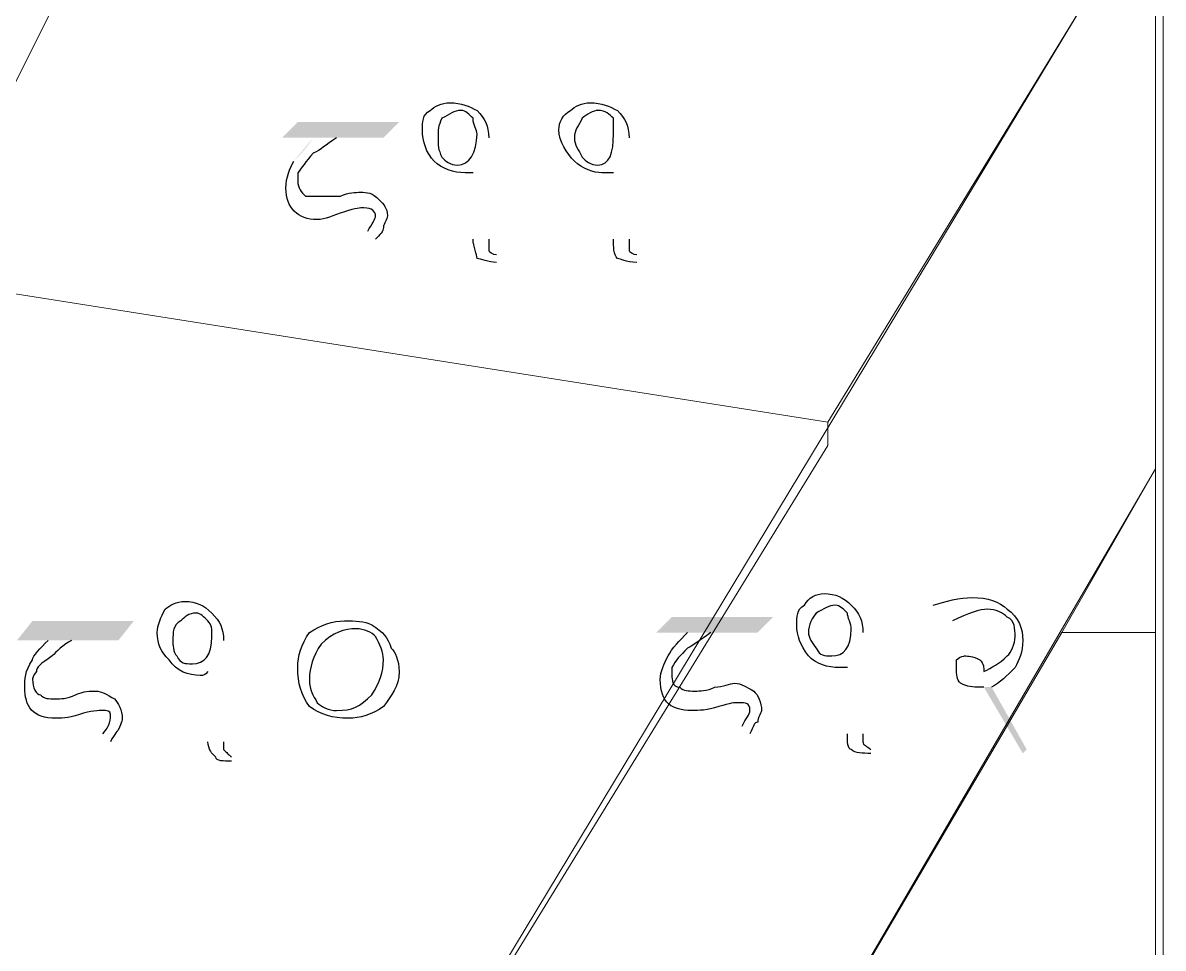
# Model space of a CAD drawing. Header units: metres. Extents: x 345912 to 349030, y 3061206 to 3061792.
# Drawn here: x 346124.76 to 346139.62, y 3061328.96 to 3061341.02 of the extents above; entities that cross this region are included whole.
import ezdxf

# ---------------------------------------------------------------- set-up
doc = ezdxf.new("R2010")
doc.units = ezdxf.units.M
doc.header["$MEASUREMENT"] = 0
doc.layers.add('PDF5_Geometry', color=7, linetype='Continuous')
doc.layers.add('PDF5_Solid Fills', color=7, linetype='Continuous')

msp = doc.modelspace()

# ---------------------------------------------------------------- hatches: boundary and pattern name
at = {"layer": 'PDF5_Solid Fills', "transparency": 33554559}
h = msp.add_hatch(color=256, dxfattribs=at)
h.paths.add_polyline_path([(346128.54734, 3061339.52365), (346128.14094, 3061339.52365), (346128.34414, 3061339.72685), (346129.66494, 3061339.72685), (346129.46174, 3061339.52365), (346128.85214, 3061339.52365)], flags=0)
h.paths.add_polyline_path([(346129.36014, 3061338.20285), (346129.25854, 3061338.30445)], flags=0)
h.paths.add_polyline_path([(346128.29334, 3061339.21885, 0.05142114), (346128.54734, 3061339.52365)], flags=0)
h.paths.add_polyline_path([(346130.83334, 3061339.52365), (346130.83334, 3061338.20285)], flags=0)
h.paths.add_polyline_path([(346130.93494, 3061337.99965), (346130.93494, 3061337.89805)], flags=0)
h.paths.add_polyline_path([(346132.66214, 3061339.52365), (346132.66214, 3061338.20285)], flags=0)
h.paths.add_polyline_path([(346132.76374, 3061337.99965), (346132.76374, 3061337.89805)], flags=0)
h = msp.add_hatch(color=256, dxfattribs=at)
h.paths.add_polyline_path([(346133.42414, 3061333.07205), (346133.01774, 3061333.07205), (346133.22094, 3061333.27525), (346134.54174, 3061333.27525), (346134.33854, 3061333.07205), (346133.72894, 3061333.07205)], flags=0)
h.paths.add_polyline_path([(346134.23694, 3061331.75125), (346134.13534, 3061331.85285)], flags=0)
h.paths.add_polyline_path([(346135.71014, 3061333.07205), (346135.71014, 3061331.75125)], flags=0)
h.paths.add_polyline_path([(346135.81174, 3061331.54805), (346135.81174, 3061331.49725)], flags=0)
h.paths.add_polyline_path([(346136.87854, 3061333.22445), (346136.62454, 3061333.42765)], flags=0)
h.paths.add_polyline_path([(346137.38654, 3061332.36085), (346137.84374, 3061331.54805), (346137.79294, 3061331.49725), (346137.28494, 3061332.36085)], flags=0)
h = msp.add_hatch(color=256, dxfattribs=at)
h.paths.add_polyline_path([(346125.09294, 3061332.97044), (346124.68654, 3061332.97044), (346124.88974, 3061333.22444), (346126.21054, 3061333.22444), (346126.00734, 3061332.97044), (346125.39774, 3061332.97044)], flags=0)
h.paths.add_polyline_path([(346125.90574, 3061331.64964), (346125.80414, 3061331.75124)], flags=0)
h.paths.add_polyline_path([(346127.37894, 3061332.97044), (346127.37894, 3061331.64964)], flags=0)
h.paths.add_polyline_path([(346127.48054, 3061331.44644), (346127.48054, 3061331.39564)], flags=0)

# ---------------------------------------------------------------- linework, layer by layer
at = {"layer": 'PDF5_Geometry', "lineweight": 13}
msp.add_lwpolyline([(345911.78374, 3061494.92084), (346139.62175, 3061494.92084), (346139.62175, 3061271.09604), (345911.78374, 3061271.09604)], close=True, dxfattribs=at)
at = {"layer": 'PDF5_Geometry', "lineweight": 9}
for points in [[(346127.63294, 3061347.70243), (346126.41373, 3061343.74004), (346124.58493, 3061340.08243), (346123.67053, 3061337.64403), (346114.52653, 3061339.47284), (346114.52653, 3061346.48324), (346115.13613, 3061349.22645), (346120.62254, 3061349.83604)], [(346127.63294, 3061347.70243), (346126.41373, 3061343.74004), (346124.58493, 3061340.08243), (346123.67053, 3061337.64403), (346114.52653, 3061339.47284), (346114.52653, 3061346.48324), (346115.13613, 3061349.22645), (346120.62254, 3061349.83604)], [(346123.67053, 3061337.64403), (346124.58493, 3061340.08243), (346126.41373, 3061343.74004), (346138.60574, 3061341.30164), (346135.25294, 3061335.81523)], [(346123.67053, 3061337.64403), (346124.58493, 3061340.08243), (346126.41373, 3061343.74004), (346138.60574, 3061341.30164), (346135.25294, 3061335.81523)], [(346139.52014, 3061335.20564), (346133.11933, 3061324.23284), (346130.68094, 3061320.57523), (346129.76653, 3061317.83205), (346125.80414, 3061318.44164), (346127.02333, 3061322.09925), (346138.60574, 3061341.30164), (346139.52014, 3061341.30164)], [(346139.52014, 3061335.20564), (346133.11933, 3061324.23284), (346130.68094, 3061320.57523), (346129.76653, 3061317.83205), (346125.80414, 3061318.44164), (346127.02333, 3061322.09925), (346138.60574, 3061341.30164), (346139.52014, 3061341.30164)], [(346117.57455, 3061323.31844), (346119.40333, 3061328.19523), (346119.70814, 3061329.10963), (346123.67053, 3061337.64403), (346135.25294, 3061335.81523), (346135.25294, 3061335.51044), (346127.02333, 3061322.09925)], [(346117.57455, 3061323.31844), (346119.40333, 3061328.19523), (346119.70814, 3061329.10963), (346123.67053, 3061337.64403), (346135.25294, 3061335.81523), (346135.25294, 3061335.51044), (346127.02333, 3061322.09925)], [(346139.52014, 3061333.07205), (346138.30094, 3061333.07205), (346139.52014, 3061335.20564)], [(346139.52014, 3061333.07205), (346138.30094, 3061333.07205), (346139.52014, 3061335.20564)], [(346139.52014, 3061322.40403), (346133.11933, 3061324.23284), (346138.30094, 3061333.07205), (346139.52014, 3061333.07205)], [(346139.52014, 3061322.40403), (346133.11933, 3061324.23284), (346138.30094, 3061333.07205), (346139.52014, 3061333.07205)]]:
    msp.add_lwpolyline(points, close=True, dxfattribs=at)
at = {"layer": 'PDF5_Geometry', "lineweight": 25}
for points in [[(346129.96974, 3061339.62525), (346129.96974, 3061339.72685), (346129.96974, 3061339.82845), (346130.07134, 3061339.87925)], [(346130.07134, 3061339.87925), (346130.12214, 3061339.93005), (346130.22374, 3061339.98085), (346130.32534, 3061339.98085)], [(346130.47774, 3061339.87925), (346130.37614, 3061339.87925), (346130.32534, 3061339.82845), (346130.22374, 3061339.77765)], [(346130.32534, 3061339.98085), (346130.47774, 3061339.98085), (346130.57934, 3061339.93005), (346130.68094, 3061339.87925)], [(346130.63014, 3061339.77765), (346130.57934, 3061339.82845), (346130.52854, 3061339.87925), (346130.47774, 3061339.87925)], [(346130.68094, 3061339.87925), (346130.78254, 3061339.77765), (346130.83334, 3061339.67605), (346130.83334, 3061339.52365)], [(346131.74774, 3061339.62525), (346131.74774, 3061339.72685), (346131.79854, 3061339.82845), (346131.90014, 3061339.87925)], [(346131.90014, 3061339.87925), (346131.95094, 3061339.93005), (346132.05254, 3061339.98085), (346132.15414, 3061339.98085)], [(346132.25574, 3061339.87925), (346132.20494, 3061339.87925), (346132.10334, 3061339.82845), (346132.05254, 3061339.77765)], [(346132.15414, 3061339.98085), (346132.30654, 3061339.98085), (346132.40814, 3061339.93005), (346132.50974, 3061339.87925)], [(346132.45894, 3061339.77765), (346132.40814, 3061339.82845), (346132.35734, 3061339.87925), (346132.25574, 3061339.87925)], [(346132.50974, 3061339.87925), (346132.61134, 3061339.77765), (346132.66214, 3061339.67605), (346132.66214, 3061339.52365)], [(346130.22374, 3061339.77765), (346130.17294, 3061339.67605), (346130.17294, 3061339.62525), (346130.17294, 3061339.52365)], [(346130.68094, 3061339.57445), (346130.68094, 3061339.62525), (346130.63014, 3061339.67605), (346130.63014, 3061339.77765)], [(346132.05254, 3061339.77765), (346132.00174, 3061339.67605), (346131.95094, 3061339.62525), (346131.95094, 3061339.52365)], [(346132.45894, 3061339.57445), (346132.45894, 3061339.62525), (346132.45894, 3061339.67605), (346132.45894, 3061339.77765)], [(346130.12214, 3061339.21885), (346130.02054, 3061339.32045), (346129.96974, 3061339.47285), (346129.96974, 3061339.62525)], [(346131.95094, 3061339.21885), (346131.84934, 3061339.32045), (346131.74774, 3061339.47285), (346131.74774, 3061339.62525)], [(346128.85214, 3061339.52365), (346128.69974, 3061339.42205), (346128.64894, 3061339.37125), (346128.54734, 3061339.32045)], [(346130.17294, 3061339.52365), (346130.17294, 3061339.42205), (346130.17294, 3061339.37125), (346130.22374, 3061339.26965)], [(346130.42694, 3061339.16805), (346130.57934, 3061339.16805), (346130.68094, 3061339.32045), (346130.68094, 3061339.57445)], [(346131.95094, 3061339.52365), (346131.95094, 3061339.42205), (346132.00174, 3061339.37125), (346132.05254, 3061339.26965)], [(346132.25574, 3061339.16805), (346132.40814, 3061339.16805), (346132.45894, 3061339.32045), (346132.45894, 3061339.57445)], [(346128.54734, 3061339.32045), (346128.44574, 3061339.21885), (346128.39494, 3061339.11725), (346128.34414, 3061339.06645)], [(346128.19174, 3061338.86325), (346128.19174, 3061339.01565), (346128.24254, 3061339.11725), (346128.29334, 3061339.21885)], [(346130.52854, 3061339.06645), (346130.37614, 3061339.06645), (346130.22374, 3061339.11725), (346130.12214, 3061339.21885)], [(346130.22374, 3061339.26965), (346130.27454, 3061339.21885), (346130.32534, 3061339.16805), (346130.42694, 3061339.16805)], [(346132.30654, 3061339.06645), (346132.20494, 3061339.06645), (346132.05254, 3061339.11725), (346131.95094, 3061339.21885)], [(346132.05254, 3061339.26965), (346132.10334, 3061339.21885), (346132.15414, 3061339.16805), (346132.25574, 3061339.16805)], [(346128.34414, 3061339.06645), (346128.34414, 3061339.06645), (346128.34414, 3061339.01565), (346128.34414, 3061338.96485)], [(346130.63014, 3061339.06645), (346130.57934, 3061339.06645), (346130.52854, 3061339.06645), (346130.52854, 3061339.06645)], [(346132.45894, 3061339.06645), (346132.40814, 3061339.06645), (346132.35734, 3061339.06645), (346132.30654, 3061339.06645)], [(346128.59814, 3061338.45685), (346128.34414, 3061338.45685), (346128.19174, 3061338.60925), (346128.19174, 3061338.86325)], [(346128.34414, 3061338.96485), (346128.34414, 3061338.86325), (346128.39494, 3061338.81245), (346128.44574, 3061338.76165)], [(346128.44574, 3061338.76165), (346128.49654, 3061338.76165), (346128.54734, 3061338.76165), (346128.64894, 3061338.76165)], [(346128.64894, 3061338.76165), (346128.69974, 3061338.76165), (346128.80134, 3061338.76165), (346128.90294, 3061338.76165)], [(346128.90294, 3061338.76165), (346129.00454, 3061338.81245), (346129.10614, 3061338.81245), (346129.15694, 3061338.81245)], [(346129.15694, 3061338.81245), (346129.25854, 3061338.81245), (346129.30934, 3061338.81245), (346129.41094, 3061338.71085)], [(346129.41094, 3061338.71085), (346129.46174, 3061338.66005), (346129.51254, 3061338.60925), (346129.51254, 3061338.50765)], [(346128.95374, 3061338.55845), (346128.80134, 3061338.50765), (346128.69974, 3061338.45685), (346128.59814, 3061338.45685)], [(346129.20774, 3061338.60925), (346129.15694, 3061338.60925), (346129.10614, 3061338.60925), (346128.95374, 3061338.55845)], [(346129.36014, 3061338.50765), (346129.36014, 3061338.55845), (346129.30934, 3061338.60925), (346129.20774, 3061338.60925)], [(346129.25854, 3061338.30445), (346129.30934, 3061338.40605), (346129.36014, 3061338.45685), (346129.36014, 3061338.50765)], [(346129.51254, 3061338.50765), (346129.51254, 3061338.45685), (346129.46174, 3061338.40605), (346129.46174, 3061338.35525)], [(346129.46174, 3061338.35525), (346129.46174, 3061338.30445), (346129.41094, 3061338.25365), (346129.36014, 3061338.20285)], [(346130.68094, 3061337.94885), (346130.68094, 3061337.99965), (346130.63014, 3061338.10125), (346130.63014, 3061338.20285)], [(346130.83334, 3061338.20285), (346130.83334, 3061338.15205), (346130.83334, 3061338.10125), (346130.83334, 3061338.05045)], [(346132.50974, 3061337.94885), (346132.45894, 3061337.99965), (346132.45894, 3061338.10125), (346132.45894, 3061338.20285)], [(346132.66214, 3061338.20285), (346132.66214, 3061338.15205), (346132.66214, 3061338.10125), (346132.66214, 3061338.05045)], [(346130.93494, 3061337.89805), (346130.83334, 3061337.89805), (346130.73174, 3061337.94885), (346130.68094, 3061337.94885)], [(346130.83334, 3061338.05045), (346130.83334, 3061338.05045), (346130.88414, 3061337.99965), (346130.93494, 3061337.99965)], [(346132.76374, 3061337.89805), (346132.61134, 3061337.89805), (346132.56054, 3061337.94885), (346132.50974, 3061337.94885)], [(346132.66214, 3061338.05045), (346132.66214, 3061338.05045), (346132.71294, 3061337.99965), (346132.76374, 3061337.99965)], [(346134.94814, 3061333.42765), (346134.99894, 3061333.52925), (346135.10054, 3061333.58005), (346135.20214, 3061333.58005)], [(346135.20214, 3061333.58005), (346135.35454, 3061333.58005), (346135.45614, 3061333.52925), (346135.55774, 3061333.42765)], [(346136.62454, 3061333.42765), (346136.77694, 3061333.47845), (346136.98014, 3061333.52925), (346137.13254, 3061333.52925)], [(346137.13254, 3061333.52925), (346137.33574, 3061333.52925), (346137.48814, 3061333.47845), (346137.58974, 3061333.37685)], [(346126.51534, 3061333.07204), (346126.51534, 3061333.17364), (346126.56614, 3061333.27524), (346126.61694, 3061333.37684)], [(346126.61694, 3061333.37684), (346126.66774, 3061333.42764), (346126.76934, 3061333.47844), (346126.87094, 3061333.47844)], [(346126.87094, 3061333.47844), (346127.02334, 3061333.47844), (346127.12494, 3061333.42764), (346127.22654, 3061333.32604)], [(346134.84654, 3061333.17365), (346134.84654, 3061333.27525), (346134.84654, 3061333.37685), (346134.94814, 3061333.42765)], [(346135.35454, 3061333.42765), (346135.25294, 3061333.42765), (346135.20214, 3061333.37685), (346135.10054, 3061333.32605)], [(346135.50694, 3061333.32605), (346135.45614, 3061333.37685), (346135.40534, 3061333.42765), (346135.35454, 3061333.42765)], [(346135.55774, 3061333.42765), (346135.65934, 3061333.32605), (346135.71014, 3061333.22445), (346135.71014, 3061333.07205)], [(346137.33574, 3061333.37685), (346137.23414, 3061333.37685), (346137.08174, 3061333.32605), (346136.87854, 3061333.22445)], [(346137.58974, 3061333.27525), (346137.53894, 3061333.32605), (346137.43734, 3061333.37685), (346137.33574, 3061333.37685)], [(346137.58974, 3061333.37685), (346137.74214, 3061333.27525), (346137.79294, 3061333.12285), (346137.79294, 3061332.97045)], [(346126.82014, 3061333.22444), (346126.71854, 3061333.17364), (346126.71854, 3061333.07204), (346126.71854, 3061332.97044)], [(346127.02334, 3061333.32604), (346126.92174, 3061333.32604), (346126.87094, 3061333.27524), (346126.82014, 3061333.22444)], [(346127.17574, 3061333.22444), (346127.12494, 3061333.27524), (346127.07414, 3061333.32604), (346127.02334, 3061333.32604)], [(346127.22654, 3061333.02124), (346127.22654, 3061333.12284), (346127.22654, 3061333.17364), (346127.17574, 3061333.22444)], [(346127.22654, 3061333.32604), (346127.32814, 3061333.22444), (346127.37894, 3061333.12284), (346127.37894, 3061332.97044)], [(346128.49654, 3061333.07204), (346128.64894, 3061333.17364), (346128.80134, 3061333.22444), (346128.95374, 3061333.22444)], [(346128.95374, 3061333.22444), (346129.10614, 3061333.22444), (346129.20774, 3061333.22444), (346129.30934, 3061333.17364)], [(346135.10054, 3061333.32605), (346135.04974, 3061333.27525), (346134.99894, 3061333.17365), (346134.99894, 3061333.07205)], [(346135.55774, 3061333.12285), (346135.55774, 3061333.17365), (346135.50694, 3061333.27525), (346135.50694, 3061333.32605)], [(346137.69134, 3061333.02125), (346137.69134, 3061333.12285), (346137.69134, 3061333.22445), (346137.58974, 3061333.27525)], [(346126.66774, 3061332.71644), (346126.56614, 3061332.81804), (346126.51534, 3061332.91964), (346126.51534, 3061333.07204)], [(346128.34414, 3061332.61484), (346128.34414, 3061332.76724), (346128.39494, 3061332.91964), (346128.49654, 3061333.07204)], [(346129.10614, 3061333.12284), (346128.95374, 3061333.12284), (346128.80134, 3061333.07204), (346128.64894, 3061332.91964)], [(346129.36014, 3061333.02124), (346129.30934, 3061333.07204), (346129.20774, 3061333.12284), (346129.10614, 3061333.12284)], [(346129.30934, 3061333.17364), (346129.46174, 3061333.07204), (346129.51254, 3061333.02124), (346129.56334, 3061332.86884)], [(346133.17014, 3061332.76725), (346133.22094, 3061332.86885), (346133.32254, 3061332.97045), (346133.42414, 3061333.07205)], [(346133.72894, 3061333.07205), (346133.57654, 3061332.97045), (346133.52574, 3061332.91965), (346133.42414, 3061332.86885)], [(346134.99894, 3061332.76725), (346134.89734, 3061332.91965), (346134.84654, 3061333.02125), (346134.84654, 3061333.17365)], [(346134.99894, 3061333.07205), (346134.99894, 3061333.02125), (346135.04974, 3061332.91965), (346135.10054, 3061332.86885)], [(346135.30374, 3061332.76725), (346135.45614, 3061332.76725), (346135.55774, 3061332.86885), (346135.55774, 3061333.12285)], [(346124.88974, 3061332.71644), (346124.88974, 3061332.76724), (346124.99134, 3061332.86884), (346125.09294, 3061332.97044)], [(346125.39774, 3061332.97044), (346125.29614, 3061332.91964), (346125.19454, 3061332.81804), (346125.14374, 3061332.76724)], [(346126.71854, 3061332.97044), (346126.71854, 3061332.91964), (346126.71854, 3061332.81804), (346126.76934, 3061332.76724)], [(346126.97254, 3061332.66564), (346127.12494, 3061332.66564), (346127.22654, 3061332.76724), (346127.22654, 3061333.02124)], [(346128.64894, 3061332.91964), (346128.54734, 3061332.76724), (346128.49654, 3061332.61484), (346128.49654, 3061332.46244)], [(346129.46174, 3061332.71644), (346129.46174, 3061332.81804), (346129.41094, 3061332.91964), (346129.36014, 3061333.02124)], [(346137.58974, 3061332.76725), (346137.64054, 3061332.81805), (346137.69134, 3061332.91965), (346137.69134, 3061333.02125)], [(346137.79294, 3061332.97045), (346137.79294, 3061332.81805), (346137.74214, 3061332.71645), (346137.69134, 3061332.61485)], [(346125.14374, 3061332.76724), (346124.99134, 3061332.66564), (346124.94054, 3061332.61484), (346124.94054, 3061332.56404)], [(346126.76934, 3061332.76724), (346126.82014, 3061332.66564), (346126.87094, 3061332.66564), (346126.97254, 3061332.66564)], [(346129.56334, 3061332.86884), (346129.61414, 3061332.81804), (346129.66494, 3061332.71644), (346129.66494, 3061332.56404)], [(346133.06854, 3061332.46245), (346133.06854, 3061332.56405), (346133.11934, 3061332.66565), (346133.17014, 3061332.76725)], [(346133.42414, 3061332.86885), (346133.32254, 3061332.76725), (346133.27174, 3061332.71645), (346133.22094, 3061332.61485)], [(346135.40534, 3061332.61485), (346135.25294, 3061332.61485), (346135.10054, 3061332.66565), (346134.99894, 3061332.76725)], [(346135.10054, 3061332.86885), (346135.15134, 3061332.76725), (346135.20214, 3061332.76725), (346135.30374, 3061332.76725)], [(346136.92934, 3061332.71645), (346136.98014, 3061332.76725), (346137.03094, 3061332.76725), (346137.03094, 3061332.76725)], [(346137.03094, 3061332.76725), (346137.08174, 3061332.76725), (346137.13254, 3061332.76725), (346137.23414, 3061332.71645)], [(346137.28494, 3061332.56405), (346137.38654, 3061332.61485), (346137.48814, 3061332.66565), (346137.58974, 3061332.76725)], [(346124.78814, 3061332.36084), (346124.78814, 3061332.46244), (346124.78814, 3061332.56404), (346124.88974, 3061332.71644)], [(346127.07414, 3061332.51324), (346126.92174, 3061332.51324), (346126.76934, 3061332.56404), (346126.66774, 3061332.71644)], [(346128.49654, 3061332.10684), (346128.39494, 3061332.25924), (346128.34414, 3061332.41164), (346128.34414, 3061332.61484)], [(346129.30934, 3061332.25924), (346129.41094, 3061332.41164), (346129.46174, 3061332.56404), (346129.46174, 3061332.71644)], [(346133.22094, 3061332.61485), (346133.22094, 3061332.61485), (346133.22094, 3061332.56405), (346133.22094, 3061332.51325)], [(346135.50694, 3061332.61485), (346135.45614, 3061332.61485), (346135.40534, 3061332.61485), (346135.40534, 3061332.61485)], [(346136.92934, 3061332.61485), (346136.92934, 3061332.66565), (346136.92934, 3061332.71645), (346136.92934, 3061332.71645)], [(346136.98014, 3061332.41165), (346136.92934, 3061332.46245), (346136.92934, 3061332.51325), (346136.92934, 3061332.61485)], [(346137.23414, 3061332.71645), (346137.28494, 3061332.66565), (346137.28494, 3061332.61485), (346137.28494, 3061332.56405)], [(346137.69134, 3061332.61485), (346137.58974, 3061332.51325), (346137.48814, 3061332.41165), (346137.38654, 3061332.36085)], [(346124.94054, 3061332.56404), (346124.88974, 3061332.51324), (346124.88974, 3061332.46244), (346124.88974, 3061332.46244)], [(346124.88974, 3061332.46244), (346124.88974, 3061332.36084), (346124.94054, 3061332.25924), (346124.99134, 3061332.25924)], [(346127.17574, 3061332.56404), (346127.12494, 3061332.51324), (346127.12494, 3061332.51324), (346127.07414, 3061332.51324)], [(346128.49654, 3061332.46244), (346128.49654, 3061332.31004), (346128.54734, 3061332.25924), (346128.59814, 3061332.15764)], [(346129.66494, 3061332.56404), (346129.66494, 3061332.36084), (346129.56334, 3061332.25924), (346129.46174, 3061332.10684)], [(346133.47494, 3061332.05605), (346133.22094, 3061332.05605), (346133.06854, 3061332.15765), (346133.06854, 3061332.46245)], [(346133.22094, 3061332.51325), (346133.22094, 3061332.46245), (346133.22094, 3061332.36085), (346133.32254, 3061332.36085)], [(346125.19454, 3061331.95444), (346124.88974, 3061331.95444), (346124.78814, 3061332.10684), (346124.78814, 3061332.36084)], [(346125.44854, 3061332.25924), (346125.55014, 3061332.31004), (346125.65174, 3061332.31004), (346125.70254, 3061332.31004)], [(346125.70254, 3061332.31004), (346125.80414, 3061332.31004), (346125.85494, 3061332.25924), (346125.95654, 3061332.20844)], [(346133.32254, 3061332.36085), (346133.37334, 3061332.31005), (346133.42414, 3061332.31005), (346133.52574, 3061332.31005)], [(346133.52574, 3061332.31005), (346133.57654, 3061332.31005), (346133.67814, 3061332.31005), (346133.77974, 3061332.36085)], [(346133.77974, 3061332.36085), (346133.88134, 3061332.36085), (346133.98294, 3061332.41165), (346134.03374, 3061332.41165)], [(346134.03374, 3061332.41165), (346134.13534, 3061332.41165), (346134.18614, 3061332.36085), (346134.28774, 3061332.31005)], [(346134.28774, 3061332.31005), (346134.33854, 3061332.25925), (346134.38934, 3061332.15765), (346134.38934, 3061332.05605)], [(346137.23414, 3061332.36085), (346137.13254, 3061332.36085), (346137.08174, 3061332.36085), (346136.98014, 3061332.41165)], [(346137.28494, 3061332.36085), (346137.23414, 3061332.36085), (346137.23414, 3061332.36085), (346137.23414, 3061332.36085)], [(346124.99134, 3061332.25924), (346125.04214, 3061332.20844), (346125.09294, 3061332.20844), (346125.19454, 3061332.20844)], [(346125.19454, 3061332.20844), (346125.24534, 3061332.20844), (346125.34694, 3061332.20844), (346125.44854, 3061332.25924)], [(346125.95654, 3061332.20844), (346126.00734, 3061332.15764), (346126.05814, 3061332.05604), (346126.05814, 3061331.95444)], [(346128.59814, 3061332.15764), (346128.64894, 3061332.10684), (346128.75054, 3061332.05604), (346128.85214, 3061332.05604)], [(346128.85214, 3061332.05604), (346129.05534, 3061332.05604), (346129.15694, 3061332.10684), (346129.30934, 3061332.25924)], [(346134.08454, 3061332.15765), (346134.03374, 3061332.15765), (346133.98294, 3061332.15765), (346133.83054, 3061332.10685)], [(346134.23694, 3061332.05605), (346134.23694, 3061332.15765), (346134.18614, 3061332.15765), (346134.08454, 3061332.15765)], [(346125.49934, 3061332.00524), (346125.34694, 3061331.95444), (346125.24534, 3061331.95444), (346125.19454, 3061331.95444)], [(346125.80414, 3061332.05604), (346125.75334, 3061332.05604), (346125.65174, 3061332.05604), (346125.49934, 3061332.00524)], [(346125.90574, 3061332.00524), (346125.90574, 3061332.05604), (346125.85494, 3061332.05604), (346125.80414, 3061332.05604)], [(346125.80414, 3061331.75124), (346125.90574, 3061331.85284), (346125.90574, 3061331.95444), (346125.90574, 3061332.00524)], [(346129.00454, 3061331.95444), (346128.80134, 3061331.95444), (346128.64894, 3061332.00524), (346128.49654, 3061332.10684)], [(346129.46174, 3061332.10684), (346129.30934, 3061332.00524), (346129.15694, 3061331.95444), (346129.00454, 3061331.95444)], [(346133.83054, 3061332.10685), (346133.67814, 3061332.05605), (346133.57654, 3061332.05605), (346133.47494, 3061332.05605)], [(346134.13534, 3061331.85285), (346134.18614, 3061331.95445), (346134.23694, 3061332.00525), (346134.23694, 3061332.05605)], [(346134.38934, 3061332.05605), (346134.38934, 3061332.05605), (346134.33854, 3061331.95445), (346134.33854, 3061331.90365)], [(346126.05814, 3061331.95444), (346126.05814, 3061331.95444), (346126.05814, 3061331.90364), (346126.00734, 3061331.80204)], [(346134.33854, 3061331.90365), (346134.28774, 3061331.90365), (346134.28774, 3061331.85285), (346134.23694, 3061331.75125)], [(346126.00734, 3061331.80204), (346126.00734, 3061331.80204), (346125.95654, 3061331.75124), (346125.90574, 3061331.64964)], [(346135.55774, 3061331.54805), (346135.50694, 3061331.54805), (346135.50694, 3061331.64965), (346135.50694, 3061331.75125)], [(346135.71014, 3061331.75125), (346135.71014, 3061331.70045), (346135.71014, 3061331.64965), (346135.71014, 3061331.64965)], [(346127.27734, 3061331.44644), (346127.22654, 3061331.49724), (346127.17574, 3061331.54804), (346127.17574, 3061331.64964)], [(346127.37894, 3061331.64964), (346127.37894, 3061331.59884), (346127.37894, 3061331.54804), (346127.37894, 3061331.54804)], [(346135.71014, 3061331.64965), (346135.71014, 3061331.59885), (346135.76094, 3061331.59885), (346135.81174, 3061331.54805)], [(346127.48054, 3061331.39564), (346127.37894, 3061331.39564), (346127.27734, 3061331.39564), (346127.27734, 3061331.44644)], [(346127.37894, 3061331.54804), (346127.42974, 3061331.49724), (346127.42974, 3061331.49724), (346127.48054, 3061331.44644)], [(346135.81174, 3061331.49725), (346135.71014, 3061331.49725), (346135.60854, 3061331.49725), (346135.55774, 3061331.54805)]]:
    msp.add_open_spline(points, degree=3, dxfattribs=at)

doc.saveas('drawing.dxf')
